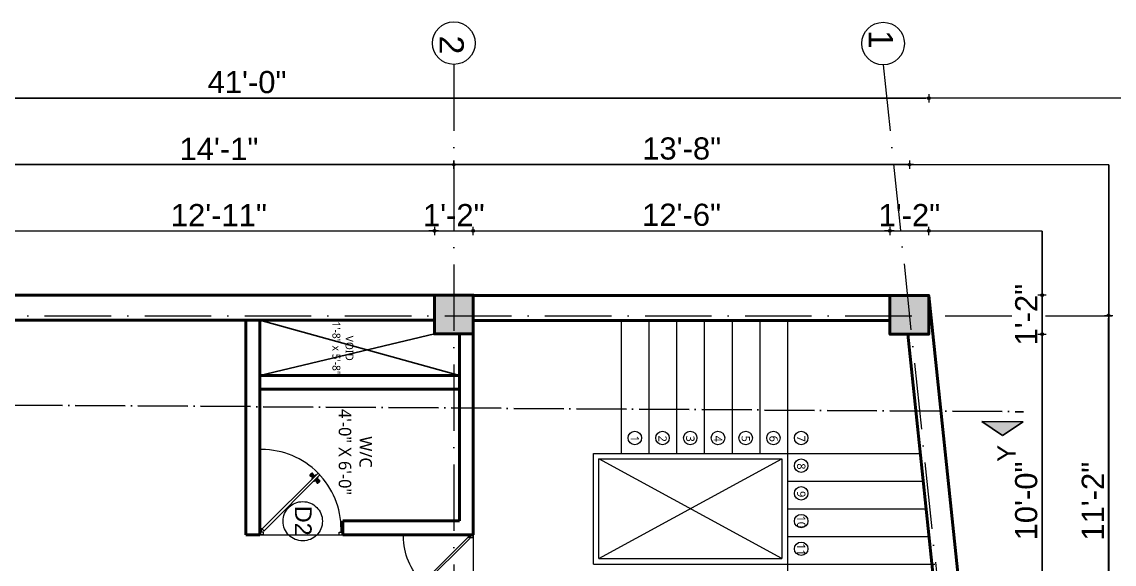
# Model space of a CAD drawing. Header units: inches. Extents: x -71 to 2682309, y -3332 to 801571.
# Drawn here: x 2681717 to 2682111.1, y 789497.9 to 789693.7 of the extents above; entities that cross this region are included whole.
import ezdxf

# ---------------------------------------------------------------- set-up
doc = ezdxf.new("R2010")
doc.units = ezdxf.units.IN
doc.header["$MEASUREMENT"] = 0
doc.header["$PDMODE"] = 99
doc.linetypes.add('ACAD_ISO04W100', pattern=[30, 24, -3, 0, -3])
doc.linetypes.add('ACAD_ISO10W100', pattern=[18, 12, -3, 0, -3])
for name, color, linetype, lineweight in [('CENTER  LINE RA', 10, 'ACAD_ISO04W100', 18), ('CONC. OUTLINE RA', 150, 'Continuous', 40), ('DOOR-WIN RA', 3, 'Continuous', 20), ('elev 2', 20, 'Continuous', 25), ('Hatch', 254, 'Continuous', 9), ('HATCH RA', 8, 'Continuous', 9), ('PUERTAS', 7, 'Continuous', 13), ('stair EA', 132, 'Continuous', 5), ('Text', 7, 'Continuous', 20), ('TEXT RA', 254, 'Continuous', 20), ('TEXTURE EA', 8, 'ACAD_ISO10W100', 9), ('wall EA', 24, 'Continuous', 40), ('Win EA', 114, 'Continuous', 5)]:
    doc.layers.add(name, color=color, linetype=linetype, lineweight=lineweight)
for name, color, linetype in [('Column & Beam', 7, 'Continuous'), ('HACTH', 7, 'Continuous'), ('lettring', 7, 'Continuous'), ('text EA', 7, 'Continuous')]:
    doc.layers.add(name, color=color, linetype=linetype)
doc.styles.add('DIM 8', font='arial.ttf', dxfattribs={"height": 8})
doc.styles.get("Standard").update_dxf_attribs({"font": 'arial.ttf'})
doc.dimstyles.new('Copy of DIM 8', dxfattribs={"dimtxt": 8, "dimasz": 1, "dimexe": 6, "dimexo": 18, "dimgap": 1.6875, "dimtad": 1, "dimdec": 0, "dimzin": 3, "dimdsep": 46, "dimlunit": 4, "dimtxsty": 'DIM 8', "dimblk": 'dot 2', "dimcen": 0.09375, "dimse1": 1, "dimse2": 1, "dimclrd": 1, "dimclre": 1, "dimclrt": 256, "dimadec": 0, "dimazin": 0, "dimtfac": 0.75, "dimtdec": 0, "dimtix": 1, "dimtmove": 1, "dimatfit": 3, "dimldrblk": 'DOT', "dimfxl": 1, "dimtolj": 1, "dimtzin": 0, "dimlwd": 9, "dimlwe": 9, "dimarcsym": 0})

# ---------------------------------------------------------------- blocks, each defined once
blk = doc.blocks.new('COLUMN')
at = {"layer": 'HACTH', "lineweight": 30, "transparency": 33554541}
h = blk.add_hatch(color=256, dxfattribs=at)
h.dxf.hatch_style = 1
h.paths.add_polyline_path([(2659104.19, 784576.38), (2659090.19, 784576.38), (2659090.19, 784562.38), (2659104.19, 784562.38)])
at = {"layer": 'CONC. OUTLINE RA'}
blk.add_lwpolyline([(2659090.19, 784576.38), (2659104.19, 784576.38), (2659104.19, 784562.38), (2659090.19, 784562.38)], close=True, dxfattribs=at)
blk = doc.blocks.new('3ft')
at = {"layer": 'PUERTAS', "color": 6}
for p, q in [((1.01, 2.52), (25.23, 26.74)), ((26.05, 25.92), (1.77, 1.64)), ((26.05, 25.92), (25.23, 26.74)), ((0, 2.4), (0, 0)), ((0.72, 2.4), (0, 2.4)), ((1.6, 0), (0, 0)), ((0.72, 1.52), (0.72, 2.44)), ((0.8, 1.52), (0.72, 1.52)), ((0.8, 1.52), (0.8, 2.41)), ((0.8, 1.2), (0.8, 1.52)), ((1.6, 1.2), (0.8, 1.2)), ((1.57, 1.84), (0.94, 2.47)), ((1.63, 1.89), (0.97, 2.55)), ((1.63, 1.89), (1.57, 1.84)), ((1.77, 1.64), (1.57, 1.84)), ((1.6, 0), (1.6, 1.2)), ((34.4, 0), (34.4, 1.2)), ((34.4, 1.2), (35.2, 1.2)), ((34.4, 0), (36, 0)), ((35.2, 1.2), (35.2, 2.4)), ((35.2, 2.4), (36, 2.4)), ((36, 0), (36, 2.4))]:
    blk.add_line(p, q, dxfattribs=at)
at = {"layer": 'PUERTAS', "color": 8}
for p, q in [((22.57, 24.94), (21.65, 25.68)), ((22.63, 24.99), (21.69, 25.75)), ((22.74, 25.1), (21.84, 25.9)), ((22.13, 26.28), (21.98, 26.13)), ((22.88, 25.24), (22.01, 26.06)), ((22.13, 26.28), (22.27, 26.42)), ((22.29, 26.41), (22.27, 26.42)), ((23.16, 25.52), (22.34, 26.39)), ((23.3, 25.66), (22.5, 26.56)), ((23.41, 25.77), (22.65, 26.71)), ((22.69, 24.32), (23.02, 24.83)), ((23.46, 25.83), (22.72, 26.75)), ((22.95, 24.96), (22.84, 25.07)), ((22.98, 24.99), (22.86, 25.1)), ((23.03, 25.04), (22.91, 25.15)), ((22.91, 24.53), (23.1, 24.91)), ((23.11, 25.12), (22.99, 25.23)), ((23.13, 24.76), (23.18, 24.99)), ((23.28, 25.3), (23.17, 25.41)), ((23.36, 25.37), (23.25, 25.49)), ((23.31, 24.94), (23.28, 25.08)), ((23.41, 25.43), (23.3, 25.54)), ((23.46, 25.09), (23.32, 25.13)), ((23.44, 25.45), (23.33, 25.56)), ((23.64, 25.27), (23.41, 25.22)), ((23.87, 25.49), (23.49, 25.3)), ((24.08, 25.71), (23.57, 25.38)), ((23.63, 23.38), (24.14, 23.72)), ((23.84, 23.6), (24.22, 23.79)), ((24.07, 23.82), (24.3, 23.88)), ((24.25, 24), (24.39, 23.97)), ((24.27, 23.64), (24.38, 23.53)), ((24.3, 23.67), (24.41, 23.56)), ((24.35, 23.72), (24.46, 23.61)), ((24.4, 24.15), (24.43, 24.01)), ((24.43, 23.8), (24.54, 23.69)), ((24.58, 24.33), (24.52, 24.1)), ((24.6, 23.97), (24.72, 23.86)), ((24.8, 24.56), (24.61, 24.18)), ((25.02, 24.77), (24.68, 24.26)), ((24.68, 24.05), (24.79, 23.94)), ((24.73, 24.1), (24.85, 23.99)), ((24.76, 24.13), (24.87, 24.02)), ((24.83, 23.85), (25.7, 23.03)), ((24.97, 23.99), (25.87, 23.2)), ((25.08, 24.1), (26.02, 23.34)), ((25.14, 24.15), (26.06, 23.41)), ((24.25, 23.26), (24.99, 22.34)), ((24.3, 23.32), (25.06, 22.38)), ((24.41, 23.43), (25.2, 22.53)), ((24.55, 23.57), (25.37, 22.7)), ((25.58, 22.82), (25.43, 22.67)), ((25.58, 22.82), (25.73, 22.97)), ((25.72, 22.98), (25.73, 22.97)), ((0, 0), (36, 0))]:
    blk.add_line(p, q, dxfattribs=at)
at = {"layer": 'PUERTAS', "color": 1}
for p, q in [((21.67, 25.73), (22.17, 26.23)), ((22.49, 24.95), (21.67, 25.61)), ((21.7, 25.82), (22.14, 26.26)), ((21.73, 25.79), (21.7, 25.82)), ((22.58, 26.7), (22.14, 26.26)), ((22.67, 26.73), (22.17, 26.23)), ((22.61, 26.67), (22.58, 26.7)), ((22.6, 24.96), (23.02, 25.38)), ((22.61, 24.25), (22.92, 24.72)), ((22.62, 24.13), (22.61, 24.14)), ((22.7, 25.07), (22.71, 25.06)), ((23.45, 25.91), (22.79, 26.73)), ((22.82, 25.06), (23.08, 25.32)), ((22.94, 24.95), (22.83, 25.07)), ((22.92, 24.72), (22.92, 24.72)), ((22.93, 24.94), (23.19, 25.21)), ((22.93, 24.84), (22.93, 24.83)), ((23.44, 25.81), (23.02, 25.38)), ((23.34, 25.58), (23.08, 25.32)), ((23.46, 25.47), (23.19, 25.21)), ((23.33, 25.7), (23.34, 25.69)), ((23.45, 25.46), (23.33, 25.57)), ((23.57, 25.47), (23.57, 25.47)), ((24.15, 25.79), (23.68, 25.48)), ((23.68, 25.48), (23.68, 25.48)), ((24.25, 23.62), (24.51, 23.89)), ((24.27, 25.78), (24.26, 25.79)), ((24.26, 23.29), (24.69, 23.71)), ((24.37, 23.52), (24.63, 23.77)), ((24.78, 24.15), (24.51, 23.89)), ((24.89, 24.03), (24.63, 23.77)), ((25.11, 24.14), (24.69, 23.71)), ((24.77, 24.14), (24.88, 24.03)), ((24.79, 24.38), (24.78, 24.37)), ((24.78, 24.26), (24.78, 24.26)), ((25.1, 24.84), (24.79, 24.38)), ((25, 24.03), (25, 24.03)), ((25.09, 24.96), (25.1, 24.95)), ((25.22, 24.14), (26.03, 23.48)), ((23.44, 23.31), (23.45, 23.3)), ((23.56, 23.3), (24.03, 23.61)), ((24.03, 23.61), (24.03, 23.62)), ((24.14, 23.62), (24.14, 23.62)), ((24.26, 23.63), (24.37, 23.52)), ((24.26, 23.18), (24.92, 22.37)), ((24.37, 23.4), (24.37, 23.4)), ((25.04, 22.36), (25.54, 22.86)), ((25.1, 22.42), (25.13, 22.39)), ((25.13, 22.39), (25.57, 22.83)), ((26.04, 23.37), (25.54, 22.86)), ((26.01, 23.27), (25.57, 22.83)), ((25.98, 23.3), (26.01, 23.27))]:
    blk.add_line(p, q, dxfattribs=at)
at = {"layer": 'PUERTAS', "color": 2}
for p, q in [((21.99, 26.11), (21.98, 26.13)), ((25.42, 22.68), (25.43, 22.67))]:
    blk.add_line(p, q, dxfattribs=at)
at = {"layer": 'PUERTAS', "color": 6}
for radius in [0.155, 0.0752]:
    blk.add_circle((0.82, 2.56), radius, dxfattribs=at)
blk.add_arc((0.82, 2.56), 34.38, 359.7285, 90.0333, dxfattribs=at)
at = {"layer": 'PUERTAS', "color": 1}
for centre, start, end in [((22.54, 25.01), 231.0764, 315), ((22.67, 24.2), 135, 225), ((22.73, 26.68), 38.9236, 135), ((22.77, 25.12), 225, 315), ((22.99, 24.89), 135, 219.7428), ((22.87, 24.78), 315, 39.7428), ((23.28, 25.63), 315, 45), ((23.39, 25.86), 315, 38.9236), ((23.51, 25.41), 50.2572, 135), ((23.62, 25.53), 230.2572, 315), ((24.2, 25.73), 45, 135), ((24.84, 24.31), 135, 219.7428), ((24.72, 24.21), 315, 39.7428), ((24.94, 23.98), 45, 135), ((25.04, 24.89), 315, 45), ((25.17, 24.08), 51.0764, 135), ((23.51, 23.36), 225, 315), ((24.09, 23.56), 50.2572, 135), ((24.2, 23.68), 230.2572, 315), ((24.32, 23.23), 135, 218.9236), ((24.42, 23.46), 135, 225), ((24.98, 22.42), 218.9236, 315), ((25.98, 23.42), 315, 51.0764)]:
    blk.add_arc(centre, 0.08, start, end, dxfattribs=at)
blk = doc.blocks.new('*U327')
at = {"color": 3, "xscale": -1}
blk.add_blockref('3ft', (42, 0), dxfattribs=at)
blk = doc.blocks.new('dot1')
at = {"layer": 'Hatch'}
h = blk.add_hatch(color=256, dxfattribs=at)
edge = h.paths.add_edge_path()
edge.add_arc((0, 0), 1, 0, 360)
for p, q in [((3, 0), (-3, 0)), ((0, 3), (0, -3))]:
    blk.add_line(p, q, dxfattribs=at)
blk.add_circle((0, 0), 1, dxfattribs=at)
blk = doc.blocks.new('dot 2')
at = {"layer": 'Hatch', "xscale": 0.5, "yscale": 0.5, "zscale": 0.5}
blk.add_blockref('dot1', (0, 0), dxfattribs=at)
blk = doc.blocks.new('*D1613')
at = {"layer": 'Defpoints', "color": 0, "transparency": 16777216}
for p in [(2681865.85, 789618.18), (2681710.36, 789594.96), (2681865.85, 789595)]:
    blk.add_point(p, dxfattribs=at)
at = {"layer": 'lettring', "color": 1, "lineweight": 9, "transparency": 16777216}
blk.add_line((2681711.36, 789618.18), (2681864.85, 789618.18), dxfattribs=at)
at = {"layer": 'lettring', "color": 1, "lineweight": 9, "transparency": 16777216, "rotation": 180}
blk.add_blockref('dot 2', (2681710.36, 789618.18), dxfattribs=at)
at = {"layer": 'lettring', "color": 1, "lineweight": 9, "transparency": 16777216}
blk.add_blockref('dot 2', (2681865.85, 789618.18), dxfattribs=at)
at = {"layer": 'lettring', "transparency": 16777216, "insert": (2681788.1, 789623.88), "char_height": 8, "attachment_point": 5, "style": 'DIM 8'}
blk.add_mtext('\\A1;12\'-11"', dxfattribs=at)
blk = doc.blocks.new('_Dot')
at = {"color": 0, "linetype": 'ByBlock', "lineweight": -2}
blk.add_line((-0.5, 0), (-1, 0), dxfattribs=at)
at = {"color": 0, "linetype": 'ByBlock', "const_width": 0.5}
blk.add_lwpolyline([(-0.25, 0, 1), (0.25, 0, 1)], format="xyb", close=True, dxfattribs=at)
blk = doc.blocks.new('*D1614')
at = {"layer": 'Defpoints', "color": 0, "transparency": 16777216}
for p in [(2681879.85, 789618.18), (2681865.85, 789595), (2681879.85, 789595)]:
    blk.add_point(p, dxfattribs=at)
at = {"layer": 'lettring', "color": 1, "lineweight": 9, "transparency": 16777216}
for p, q in [((2681864.85, 789618.18), (2681863.85, 789618.18)), ((2681865.85, 789618.18), (2681879.85, 789618.18)), ((2681880.85, 789618.18), (2681881.85, 789618.18))]:
    blk.add_line(p, q, dxfattribs=at)
blk.add_blockref('dot 2', (2681865.85, 789618.18), dxfattribs=at)
at = {"layer": 'lettring', "color": 1, "lineweight": 9, "transparency": 16777216, "rotation": 180}
blk.add_blockref('dot 2', (2681879.85, 789618.18), dxfattribs=at)
at = {"layer": 'lettring', "transparency": 16777216, "insert": (2681872.85, 789623.88), "char_height": 8, "attachment_point": 5, "style": 'DIM 8'}
blk.add_mtext('\\A1;1\'-2"', dxfattribs=at)
blk = doc.blocks.new('*D1615')
at = {"layer": 'Defpoints', "color": 0, "transparency": 16777216}
for p in [(2682030.17, 789618.18), (2681879.85, 789595), (2682030.17, 789594.87)]:
    blk.add_point(p, dxfattribs=at)
at = {"layer": 'lettring', "color": 1, "lineweight": 9, "transparency": 16777216}
blk.add_line((2681880.85, 789618.18), (2682029.17, 789618.18), dxfattribs=at)
at = {"layer": 'lettring', "color": 1, "lineweight": 9, "transparency": 16777216, "rotation": 180}
blk.add_blockref('dot 2', (2681879.85, 789618.18), dxfattribs=at)
at = {"layer": 'lettring', "color": 1, "lineweight": 9, "transparency": 16777216}
blk.add_blockref('dot 2', (2682030.17, 789618.18), dxfattribs=at)
at = {"layer": 'lettring', "transparency": 16777216, "insert": (2681955.01, 789623.95), "char_height": 8, "attachment_point": 5, "style": 'DIM 8'}
blk.add_mtext('\\A1;12\'-6"', dxfattribs=at)
blk = doc.blocks.new('*D1616')
at = {"layer": 'Defpoints', "color": 0, "transparency": 16777216}
for p in [(2682044.17, 789618.18), (2682030.17, 789594.87), (2682044.17, 789594.87)]:
    blk.add_point(p, dxfattribs=at)
at = {"layer": 'lettring', "color": 1, "lineweight": 9, "transparency": 16777216}
for p, q in [((2682029.17, 789618.18), (2682028.17, 789618.18)), ((2682030.17, 789618.18), (2682044.17, 789618.18)), ((2682045.17, 789618.18), (2682046.17, 789618.18))]:
    blk.add_line(p, q, dxfattribs=at)
blk.add_blockref('dot 2', (2682030.17, 789618.18), dxfattribs=at)
at = {"layer": 'lettring', "color": 1, "lineweight": 9, "transparency": 16777216, "rotation": 180}
blk.add_blockref('dot 2', (2682044.17, 789618.18), dxfattribs=at)
at = {"layer": 'lettring', "transparency": 16777216, "insert": (2682037.17, 789623.88), "char_height": 8, "attachment_point": 5, "style": 'DIM 8'}
blk.add_mtext('\\A1;1\'-2"', dxfattribs=at)
blk = doc.blocks.new('*D1617')
at = {"layer": 'Defpoints', "color": 0, "transparency": 16777216}
for p in [(2681872.88, 789642.1), (2681872.88, 789587.56), (2682037.22, 789587.56)]:
    blk.add_point(p, dxfattribs=at)
at = {"layer": 'lettring', "color": 1, "lineweight": 9, "transparency": 16777216}
blk.add_line((2682036.22, 789642.1), (2681873.88, 789642.1), dxfattribs=at)
at = {"layer": 'lettring', "color": 1, "lineweight": 9, "transparency": 16777216, "rotation": 180}
blk.add_blockref('dot 2', (2681872.88, 789642.1), dxfattribs=at)
at = {"layer": 'lettring', "color": 1, "lineweight": 9, "transparency": 16777216}
blk.add_blockref('dot 2', (2682037.22, 789642.1), dxfattribs=at)
at = {"layer": 'lettring', "transparency": 16777216, "insert": (2681955.05, 789647.88), "char_height": 8, "attachment_point": 5, "style": 'DIM 8'}
blk.add_mtext('\\A1;13\'-8"', dxfattribs=at)
blk = doc.blocks.new('*D1618')
at = {"layer": 'Defpoints', "color": 0, "transparency": 16777216}
for p in [(2681703.39, 789642.1), (2681703.39, 789587.56), (2681872.88, 789587.56)]:
    blk.add_point(p, dxfattribs=at)
at = {"layer": 'lettring', "color": 1, "lineweight": 9, "transparency": 16777216}
blk.add_line((2681871.88, 789642.1), (2681704.39, 789642.1), dxfattribs=at)
at = {"layer": 'lettring', "color": 1, "lineweight": 9, "transparency": 16777216, "rotation": 180}
blk.add_blockref('dot 2', (2681703.39, 789642.1), dxfattribs=at)
at = {"layer": 'lettring', "color": 1, "lineweight": 9, "transparency": 16777216}
blk.add_blockref('dot 2', (2681872.88, 789642.1), dxfattribs=at)
at = {"layer": 'lettring', "transparency": 16777216, "insert": (2681788.13, 789647.81), "char_height": 8, "attachment_point": 5, "style": 'DIM 8'}
blk.add_mtext('\\A1;14\'-1"', dxfattribs=at)
blk = doc.blocks.new('*D1621')
at = {"layer": 'Defpoints', "color": 0, "transparency": 16777216}
for p in [(2682044.17, 789666.08), (2681552.35, 789594.85), (2682044.17, 789594.7)]:
    blk.add_point(p, dxfattribs=at)
at = {"layer": 'lettring', "color": 1, "lineweight": 9, "transparency": 16777216}
blk.add_line((2681553.35, 789666.08), (2682043.17, 789666.08), dxfattribs=at)
at = {"layer": 'lettring', "color": 1, "lineweight": 9, "transparency": 16777216, "rotation": 180}
blk.add_blockref('dot 2', (2681552.35, 789666.08), dxfattribs=at)
at = {"layer": 'lettring', "color": 1, "lineweight": 9, "transparency": 16777216}
blk.add_blockref('dot 2', (2682044.17, 789666.08), dxfattribs=at)
at = {"layer": 'lettring', "transparency": 16777216, "insert": (2681798.26, 789671.85), "char_height": 8, "attachment_point": 5, "style": 'DIM 8'}
blk.add_mtext('\\A1;41\'-0"', dxfattribs=at)
blk = doc.blocks.new('*D1408')
at = {"layer": 'Defpoints', "color": 0, "transparency": 16777216}
for p in [(2682044.16, 789595.01), (2682085.05, 789595.01), (2682044.16, 789580.87)]:
    blk.add_point(p, dxfattribs=at)
at = {"layer": 'lettring', "color": 1, "lineweight": 9, "transparency": 16777216}
for p, q in [((2682085.05, 789596.01), (2682085.05, 789597.01)), ((2682085.05, 789580.87), (2682085.05, 789595.01)), ((2682085.05, 789579.87), (2682085.05, 789578.87))]:
    blk.add_line(p, q, dxfattribs=at)
for p, rotation in [((2682085.05, 789595.01), 270), ((2682085.05, 789580.87), 90)]:
    blk.add_blockref('dot 2', p, dxfattribs=dict(at, rotation=rotation))
at = {"layer": 'lettring', "transparency": 16777216, "insert": (2682079.34, 789587.94), "char_height": 8, "attachment_point": 5, "rotation": 90, "style": 'DIM 8'}
blk.add_mtext('\\A1;1\'-2"', dxfattribs=at)
blk = doc.blocks.new('*D1411')
at = {"layer": 'Defpoints', "color": 0, "transparency": 16777216}
for p in [(2682044.17, 789594.87), (2682060.36, 789440.51), (2682133.05, 789440.51)]:
    blk.add_point(p, dxfattribs=at)
at = {"layer": 'lettring', "color": 1, "lineweight": 9, "transparency": 16777216}
blk.add_line((2682133.05, 789593.87), (2682133.05, 789441.51), dxfattribs=at)
for p, rotation in [((2682133.05, 789594.87), 90), ((2682133.05, 789440.51), 270)]:
    blk.add_blockref('dot 2', p, dxfattribs=dict(at, rotation=rotation))
at = {"layer": 'lettring', "transparency": 16777216, "insert": (2682127.27, 789517.69), "char_height": 8, "attachment_point": 5, "rotation": 90, "style": 'DIM 8'}
blk.add_mtext('\\A1;12\'-10"', dxfattribs=at)
blk = doc.blocks.new('Y SECTION')
at = {"layer": 'Column & Beam'}
h = blk.add_hatch(color=256, dxfattribs=at)
h.dxf.hatch_style = 1
h.paths.add_polyline_path([(2670742.02, 791090.15), (2670742.12, 791105.09), (2670737.02, 791097.65)])
at = {"layer": 'elev 2', "linetype": 'ACAD_ISO04W100', "ltscale": 0.75}
blk.add_line((2670750.6, 791838.92), (2670745.62, 791090.08), dxfattribs=at)
at = {"layer": 'elev 2'}
for p, q in [((2670737.02, 791097.65), (2670742.12, 791105.09)), ((2670742.12, 791105.09), (2670742.02, 791090.15)), ((2670737.02, 791097.65), (2670742.02, 791090.15))]:
    blk.add_line(p, q, dxfattribs=at)
at = {"layer": 'Text', "insert": (2670727.54, 791099.55), "char_height": 6.57, "attachment_point": 1, "rotation": 359.6191}
blk.add_mtext_dynamic_manual_height_columns('Y', width=6.5733, gutter_width=32.87, heights=[0], dxfattribs=at)

msp = doc.modelspace()

# ---------------------------------------------------------------- linework, layer by layer
at = {"layer": 'CENTER  LINE RA', "linetype": 'ACAD_ISO10W100', "ltscale": 2}
for p, q in [((2681872.88, 789678.28), (2681872.88, 789151.04)), ((2682027.71, 789678.13), (2682082.84, 789152.93)), ((2681255.94, 789587.56), (2682145.09, 789587.56))]:
    msp.add_line(p, q, dxfattribs=at)
at = {"layer": 'Defpoints'}
for points in [[(2682133.09, 789666.06), (2682133.09, 789184.8), (2681271.39, 789184.93), (2681271.39, 789666.2)], [(2682109.09, 789642.07), (2682109.09, 789208.8), (2681295.39, 789208.92), (2681295.39, 789642.19)], [(2682085.09, 789618.07), (2682085.09, 789232.8), (2681319.39, 789232.92), (2681319.39, 789618.19)]]:
    msp.add_lwpolyline(points, close=True, dxfattribs=at)
at = {"layer": 'elev 2'}
for p, q in [((2681874.85, 789566), (2681802.85, 789586)), ((2681802.85, 789566), (2681865.85, 789581)), ((2682036.6, 789580.87), (2682049.22, 789460.51))]:
    msp.add_line(p, q, dxfattribs=at)
at = {"layer": 'stair EA'}
for p, q in [((2681933.22, 789585.87), (2681933.22, 789537.87)), ((2681933.22, 789585.87), (2681933.22, 789537.87)), ((2681943.22, 789585.87), (2681943.22, 789537.87)), ((2681943.22, 789585.87), (2681943.22, 789537.87)), ((2681953.22, 789585.87), (2681953.22, 789537.87)), ((2681953.22, 789585.87), (2681953.22, 789537.87)), ((2681963.22, 789585.87), (2681963.22, 789537.87)), ((2681963.22, 789585.87), (2681963.22, 789537.87)), ((2681973.22, 789585.87), (2681973.22, 789537.87)), ((2681973.22, 789585.87), (2681973.22, 789537.87)), ((2681983.22, 789585.87), (2681983.22, 789537.87)), ((2681983.22, 789585.87), (2681983.22, 789537.87)), ((2681993.22, 789585.87), (2681993.22, 789451.51)), ((2681923.22, 789537.87), (2682041.11, 789537.87)), ((2681923.22, 789497.87), (2681923.22, 789537.87)), ((2681925.22, 789535.87), (2681991.22, 789535.87)), ((2681925.22, 789499.87), (2681925.22, 789535.87)), ((2681991.22, 789499.87), (2681925.22, 789535.87)), ((2681925.22, 789499.87), (2681991.22, 789535.87)), ((2681991.22, 789535.87), (2681991.22, 789499.87)), ((2681993.22, 789527.87), (2682042.16, 789527.87)), ((2681993.22, 789517.87), (2682043.21, 789517.87)), ((2681993.22, 789507.87), (2682044.26, 789507.87)), ((2681923.22, 789497.87), (2682046.36, 789497.87)), ((2681925.22, 789499.87), (2681991.22, 789499.87))]:
    msp.add_line(p, q, dxfattribs=at)
for centre in [(2681938.14, 789543.43), (2681948.14, 789543.43), (2681958.14, 789543.43), (2681968.14, 789543.43), (2681978.14, 789543.43), (2681988.14, 789543.43), (2681998.14, 789543.43), (2681998.14, 789533.43), (2681998.14, 789523.43), (2681998.14, 789513.43), (2681998.14, 789503.43)]:
    msp.add_circle(centre, 2.43, dxfattribs=at)
at = {"layer": 'TEXTURE EA', "linetype": 'ByBlock', "ltscale": 2}
for centre in [(2681872.88, 789685.97), (2682027.71, 789685.82)]:
    msp.add_circle(centre, 7.69, dxfattribs=at)
at = {"layer": 'TEXTURE EA', "linetype": 'ACAD_ISO10W100', "ltscale": 4}
msp.add_circle((2681818.37, 789513.37), 7.09, dxfattribs=at)
at = {"layer": 'wall EA'}
for p, q in [((2681865.85, 789595), (2681710.36, 789595)), ((2681879.85, 789594.87), (2682030.17, 789594.87)), ((2682060.18, 789442.51), (2682044.2, 789594.87)), ((2681865.85, 789586), (2681710.36, 789586)), ((2681797.85, 789513.47), (2681797.85, 789586)), ((2681802.85, 789508.47), (2681802.85, 789586)), ((2681879.85, 789585.87), (2682030.17, 789585.87)), ((2681874.85, 789513.47), (2681874.85, 789581)), ((2681879.85, 789508.47), (2681879.85, 789581)), ((2682036.62, 789580.87), (2682049.24, 789460.51)), ((2681874.85, 789566), (2681802.85, 789566)), ((2681874.85, 789561), (2681802.85, 789561)), ((2681797.85, 789508.47), (2681797.85, 789513.47)), ((2681874.85, 789513.47), (2681832.85, 789513.47)), ((2681832.85, 789508.47), (2681832.85, 789513.47)), ((2681802.85, 789508.47), (2681797.85, 789508.47)), ((2681874.85, 789508.47), (2681832.85, 789508.47)), ((2681874.85, 789508.47), (2681879.85, 789508.47))]:
    msp.add_line(p, q, dxfattribs=at)

# ---------------------------------------------------------------- block references
at = {"layer": 'DOOR-WIN RA', "rotation": 90.00000000000001}
msp.add_blockref('Y SECTION', (3473168.44, -1881192.73), dxfattribs=at)
at = {"layer": 'HATCH RA', "lineweight": 30}
for p in [(22775.66, 5018.62), (22939.98, 5018.49)]:
    msp.add_blockref('COLUMN', p, dxfattribs=at)
at = {"layer": 'Win EA', "xscale": -0.8333366820079391, "yscale": 0.8333366820079391, "zscale": 0.8333366820079391}
msp.add_blockref('*U327', (2681837.85, 789508.47), dxfattribs=at)
at = {"layer": 'Win EA', "xscale": 0.6812915640384177, "yscale": 0.6812915640384177, "zscale": 0.6812915640384177, "rotation": 90.00000000000001}
msp.add_blockref('*U327', (2681879.85, 789479.85), dxfattribs=at)

# ---------------------------------------------------------------- texts
at = {"layer": 'text EA', "attachment_point": 8, "rotation": 270}
for s, insert, char_height, width in [('{\\fTrebuchet MS|b0|i0|c0|p34;VOID\\P1\'-8" x 5\'-8"}', (2681829.04, 789575.81), 2.8336, 41.5194), ('{\\fTrebuchet MS|b0|i0|c0|p34;W/C \\P4\'-0" X 6\'-0"}', (2681831.27, 789538.37), 4.5, 63.252), ('{\\fTrebuchet MS|b0|i0|c0|p34;1}', (2681936.64, 789543.16), 3, 8.1411), ('{\\fTrebuchet MS|b0|i0|c0|p34;2}', (2681946.64, 789543.16), 3, 8.1411), ('{\\fTrebuchet MS|b0|i0|c0|p34;3}', (2681956.64, 789543.16), 3, 8.1411), ('{\\fTrebuchet MS|b0|i0|c0|p34;4}', (2681966.64, 789543.16), 3, 8.1411), ('{\\fTrebuchet MS|b0|i0|c0|p34;5}', (2681976.64, 789543.16), 3, 8.1411), ('{\\fTrebuchet MS|b0|i0|c0|p34;6}', (2681986.64, 789543.16), 3, 8.1411), ('{\\fTrebuchet MS|b0|i0|c0|p34;7}', (2681996.64, 789543.16), 3, 8.1411), ('{\\fTrebuchet MS|b0|i0|c0|p34;8}', (2681996.64, 789533.16), 3, 8.1411), ('{\\fTrebuchet MS|b0|i0|c0|p34;9}', (2681996.64, 789523.16), 3, 8.1411), ('D2', (2681815.57, 789513.54), 6, 11.1695), ('{\\fTrebuchet MS|b0|i0|c0|p34;10}', (2681996.64, 789513.16), 3, 8.1411), ('{\\fTrebuchet MS|b0|i0|c0|p34;11}', (2681996.64, 789503.16), 3, 8.1411)]:
    msp.add_mtext(s, dxfattribs=dict(at, insert=insert, char_height=char_height, width=width))
at = {"layer": 'TEXT RA', "char_height": 8.76, "attachment_point": 9, "rotation": 270}
for s, insert in [('1', (2682022.53, 789683.92)), ('2', (2681867.7, 789681.91))]:
    msp.add_mtext_dynamic_manual_height_columns(s, width=8.7644, gutter_width=43.82, heights=[0], dxfattribs=dict(at, insert=insert))

# ---------------------------------------------------------------- dimensions: what is measured, and where the dimension line sits
at = {"layer": 'lettring'}
for base, p1, p2, angle, picture, middle in [((2682044.17, 789666.08), (2681552.35, 789594.85), (2682044.17, 789594.7), 180, '*D1621', (2681798.26, 789671.85)), ((2681703.39, 789642.1), (2681872.88, 789587.56), (2681703.39, 789587.56), 180, '*D1618', (2681788.13, 789647.81)), ((2681872.88, 789642.1), (2682037.22, 789587.56), (2681872.88, 789587.56), 180, '*D1617', (2681955.05, 789647.88)), ((2681865.85, 789618.18), (2681710.36, 789594.96), (2681865.85, 789595), 180, '*D1613', (2681788.1, 789623.88)), ((2681879.85, 789618.18), (2681865.85, 789595), (2681879.85, 789595), 180, '*D1614', (2681872.85, 789623.88)), ((2682030.17, 789618.18), (2681879.85, 789595), (2682030.17, 789594.87), 180, '*D1615', (2681955.01, 789623.95)), ((2682044.17, 789618.18), (2682030.17, 789594.87), (2682044.17, 789594.87), 180, '*D1616', (2682037.17, 789623.88)), ((2682085.05, 789595.01), (2682044.16, 789580.87), (2682044.16, 789595.01), 90, '*D1408', (2682079.34, 789587.94)), ((2682133.05, 789440.51), (2682044.17, 789594.87), (2682060.36, 789440.51), 90, '*D1411', (2682127.27, 789517.69))]:
    dim = msp.add_linear_dim(base=base, p1=p1, p2=p2, angle=angle, dimstyle='Copy of DIM 8', dxfattribs=at)
    dim.commit()
    dim.dimension.update_dxf_attribs({"geometry": picture, "text_midpoint": middle})
for base, p1, p2 in [((2682109.05, 789587.7), (2681872.84, 789453.49), (2682037.18, 789587.7)), ((2682085.05, 789580.87), (2682058.26, 789460.51), (2682044.16, 789580.87))]:
    msp.add_linear_dim(base=base, p1=p1, p2=p2, angle=90, dimstyle='Copy of DIM 8', dxfattribs=at).render()

doc.saveas('drawing.dxf')
